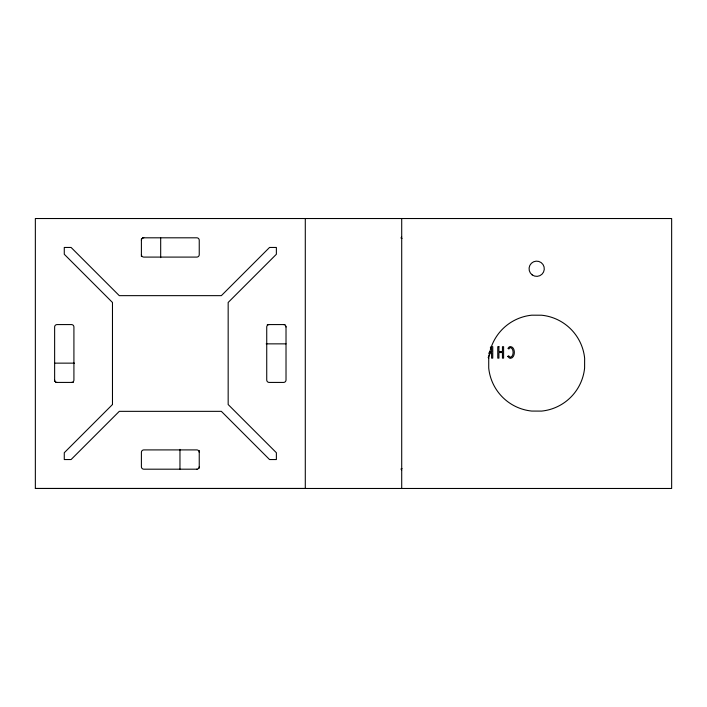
<?xml version="1.0" encoding="UTF-8"?>
<svg xmlns="http://www.w3.org/2000/svg" width="707" height="707" viewBox="0 0 707 707"><rect width="100%" height="100%" fill="white"/><g stroke="black" fill="none" stroke-linecap="round" stroke-linejoin="round"><path stroke-width="1.06" d="M488.873 353.42L488.837 352.864M488.157 357.539L488.572 356.682M488.802 356.204L490.331 353.049L491.604 353.049L491.612 358.14L492.752 358.14L492.761 346.704L490.932 346.704M507.767 356.425L508.687 355.78A4.242 4.242 0 0 0 509.181 356.425L510.242 357.141A1.644 1.644 0 0 0 510.728 357.221C513.936 356.01 513.936 348.843 510.728 347.632A1.67 1.67 0 0 0 509.862 347.871L509.217 348.471A3.5 3.5 0 0 0 508.907 348.984L507.944 348.41L509.067 347.066A2.766 2.766 0 0 1 510.251 346.589C515.597 346.642 515.677 357.486 510.728 358.299A3.04 3.04 0 0 1 509.19 357.883L507.759 356.425M402 238.506L400.957 237.959L401.709 237.048M142.469 237.808L196.838 237.808A2.413 2.413 0 0 1 199.241 240.221L199.241 254.679A2.413 2.413 0 0 1 196.838 257.092L143.813 257.092A2.413 2.413 0 0 1 141.4 254.679M267.281 324.575L284.912 324.575M266.177 343.858L286.017 343.858M490.34 347.738L491.595 347.738L491.612 352.024L489.58 351.989M54.633 363.142L74.465 363.142M55.729 382.425L73.36 382.425M197.103 469.192L143.813 469.192A2.413 2.413 0 0 1 141.4 466.779L141.4 452.321A2.413 2.413 0 0 1 143.813 449.908L196.838 449.908A2.413 2.413 0 0 1 199.241 452.321M35.35 488.475L671.65 488.475L671.65 218.525L35.35 218.525L35.35 488.475L305.291 488.475L305.291 218.525M401.709 469.952L400.957 469.033L402 468.494M401.709 218.525L401.709 488.475M286.017 326.722L286.017 380.012A2.413 2.413 0 0 1 283.604 382.425L269.146 382.425A2.413 2.413 0 0 1 266.733 380.012L266.733 326.988A2.413 2.413 0 0 1 269.146 324.575M199.241 450.456L199.241 468.087M179.967 449.36L179.967 469.192M160.683 237.808L160.683 257.64M141.4 238.913L141.4 256.535M54.633 381.347L54.633 326.988A2.413 2.413 0 0 1 57.046 324.575L71.504 324.575A2.413 2.413 0 0 1 73.917 326.988L73.917 380.012A2.413 2.413 0 0 1 71.504 382.425M283.604 324.575A2.413 2.413 0 0 1 286.017 326.988M199.241 466.779A2.413 2.413 0 0 1 196.838 469.192M57.046 382.425A2.413 2.413 0 0 1 54.633 380.012M141.4 240.221A2.413 2.413 0 0 1 143.813 237.808M488.723 358.21L488.723 368.064A48.12 48.12 0 0 0 531.752 411.067L541.606 411.094A48.12 48.12 0 0 0 584.601 368.064L584.636 358.21A48.12 48.12 0 0 0 541.606 315.216L531.752 315.181A48.12 48.12 0 0 0 488.749 358.21M112.475 404.528L64.275 452.736L64.275 459.55L71.089 459.55L119.297 411.341L221.353 411.341L269.553 459.55L276.375 459.55L276.375 452.727L228.167 404.528L228.167 302.472L276.375 254.264L276.375 247.45L269.553 247.45L221.353 295.65L119.297 295.65L71.089 247.45L64.275 247.45L64.275 254.264L112.475 302.472L112.475 404.528M498.912 346.704L497.763 346.704L497.763 358.14L498.912 358.14L498.912 352.537L502.447 352.537L502.447 358.14L503.596 358.14L503.596 346.704L502.447 346.704L502.447 351.512L498.912 351.512L498.912 346.704M532.212 274.926A7.618 7.618 0 0 0 544.257 269.535A7.618 7.618 0 0 0 533.564 261.802A7.618 7.618 0 0 0 532.212 274.926"/></g></svg>
